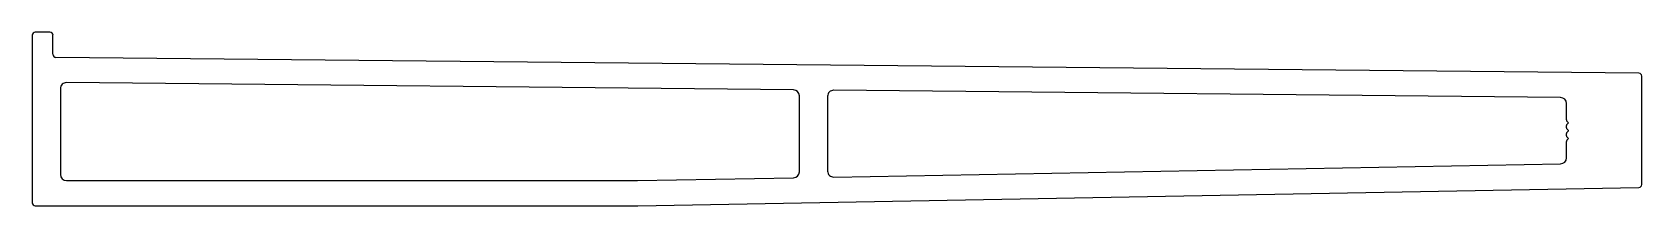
# Model space of a CAD drawing. Extents: x -96 to 108, y 1 to 23.
import ezdxf

# ---------------------------------------------------------------- set-up
doc = ezdxf.new("R2010")
doc.units = 0
doc.layers.add('1', color=7, linetype='CONTINUOUS')
doc.layers.add('5', color=7, linetype='CONTINUOUS')

msp = doc.modelspace()

# ---------------------------------------------------------------- linework, layer by layer
at = {"layer": '1', "color": 7, "linetype": 'CONTINUOUS'}
for p, q in [((0.68, 15.38), (-91.26, 16.3)), ((-92.03, 15.54), (-92.03, 4.66)), ((1.44, 5.02), (1.44, 14.62)), ((5.01, 14.57, -0.17), (5.01, 5.11, -0.17)), ((97.72, 14.41, -0.17), (5.77, 15.33, -0.17)), ((98.47, 11.57, -0.17), (98.47, 13.65, -0.17)), ((98.47, 10.57, -0.17), (98.47, 10.86, -0.17)), ((98.72, 11.21, -0.17), (98.54, 11.39, -0.17)), ((98.54, 11.04, -0.17), (98.72, 11.21, -0.17)), ((98.72, 10.22, -0.17), (98.54, 10.39, -0.17)), ((98.54, 10.04, -0.17), (98.72, 10.21, -0.17)), ((98.47, 9.57, -0.17), (98.47, 9.86, -0.17)), ((98.47, 6.79, -0.17), (98.47, 8.86, -0.17)), ((98.72, 9.22, -0.17), (98.54, 9.39, -0.17)), ((98.54, 9.04, -0.17), (98.72, 9.21, -0.17)), ((-19.03, 3.9), (0.69, 4.26)), ((5.78, 4.35, -0.17), (97.73, 6.03, -0.17)), ((-91.27, 3.9), (-19.03, 3.9))]:
    msp.add_line(p, q, dxfattribs=at)
for centre, radius, start, end in [((-91.27, 15.54), 0.76, 89.4271, 180), ((0.68, 14.62), 0.76, 360, 89.4271), ((5.77, 14.57, -0.17), 0.76, 89.4271, 180), ((97.71, 13.65, -0.17), 0.76, 360, 89.4271), ((98.72, 11.57, -0.17), 0.25, 180, 225), ((98.72, 10.86, -0.17), 0.25, 135, 180), ((98.72, 10.57, -0.17), 0.25, 180, 225), ((98.71, 10.22, -0.17), 0.008, 315, 45), ((98.72, 9.86, -0.17), 0.25, 135, 180), ((98.72, 9.57, -0.17), 0.25, 180, 225), ((98.72, 8.86, -0.17), 0.25, 135, 180), ((98.71, 9.22, -0.17), 0.008, 315, 45), ((97.71, 6.79, -0.17), 0.76, 271.0429, 0), ((-91.27, 4.66), 0.76, 180, 270), ((0.68, 5.02), 0.76, 271.0429, 360), ((5.77, 5.11, -0.17), 0.76, 180, 271.0429)]:
    msp.add_arc(centre, radius, start, end, dxfattribs=at)
at = {"layer": '5', "color": 7, "linetype": 'CONTINUOUS'}
for p, q in [((-93.35, 22.67), (-95.22, 22.67)), ((-95.6, 22.29), (-95.6, 1.1)), ((-92.97, 19.87), (-92.97, 22.29)), ((107.62, 17.49), (-92.6, 19.49)), ((108, 3.41), (108, 17.11)), ((-19, 0.72), (107.62, 3.03)), ((-95.22, 0.72), (-19, 0.72))]:
    msp.add_line(p, q, dxfattribs=at)
for centre, start, end in [((-95.22, 22.29), 90, 180), ((-93.35, 22.29), 360, 90), ((-92.59, 19.87), 180, 269.4271), ((107.62, 17.11), 0, 89.4271), ((107.62, 3.41), 271.0429, 360), ((-95.22, 1.1), 180, 270)]:
    msp.add_arc(centre, 0.381, start, end, dxfattribs=at)

doc.saveas('drawing.dxf')
